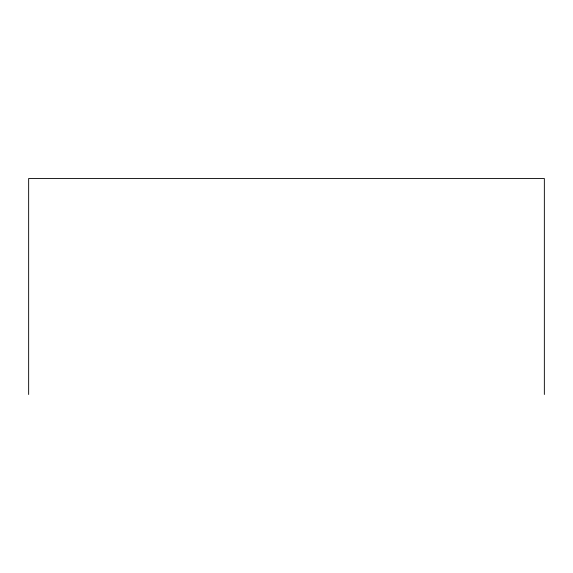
<?xml version="1.0" encoding="UTF-8"?>
<svg xmlns="http://www.w3.org/2000/svg" width="573" height="573" viewBox="0 0 573 573"><rect width="100%" height="100%" fill="white"/><g stroke="black" fill="none" stroke-linecap="round" stroke-linejoin="round"><path stroke-width="0.86" d="M544.35 394.489L544.35 178.511L28.65 178.511L28.65 394.489"/></g></svg>
